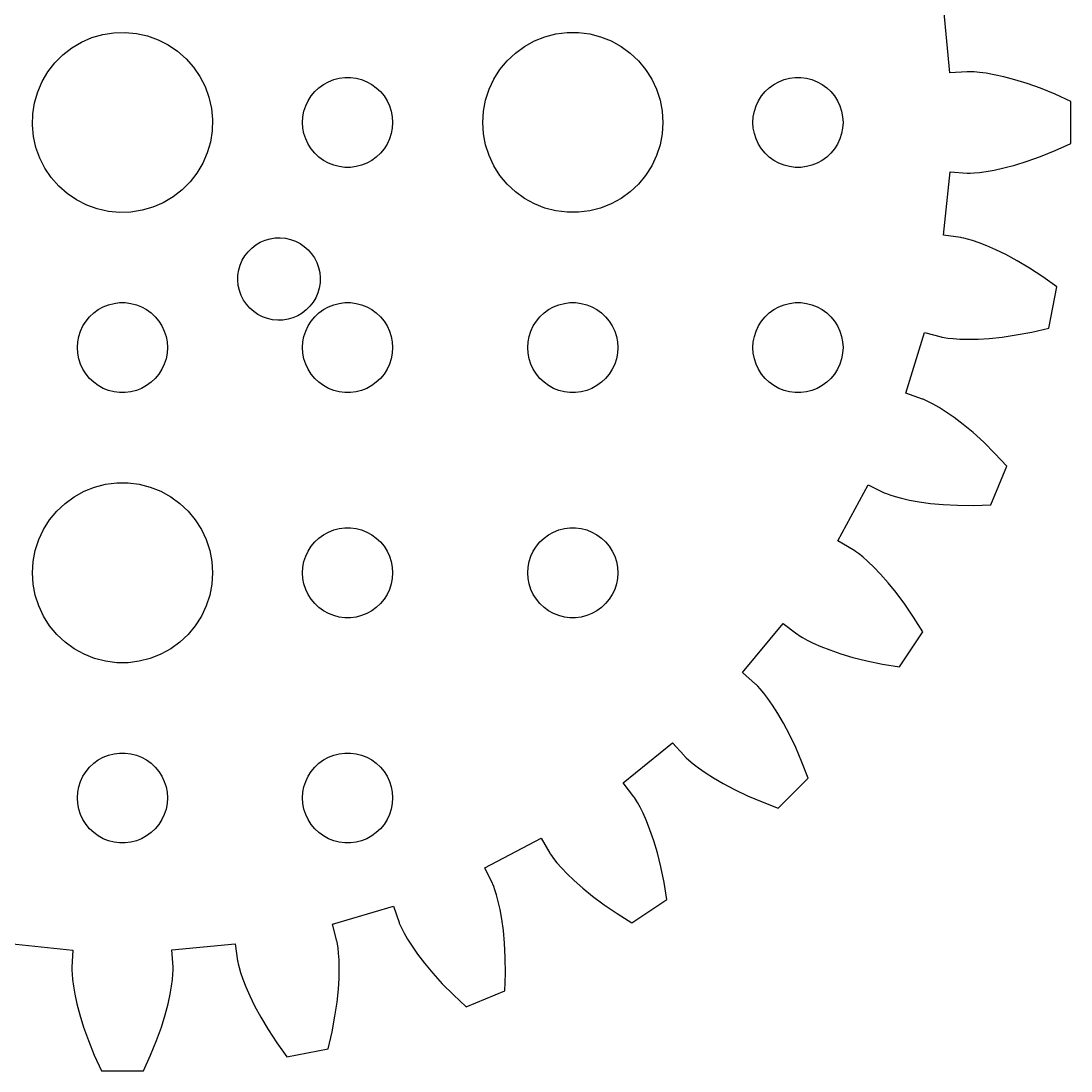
# Model space of a CAD drawing. Header units: metres. Extents: x -31.6 to 31.6, y 78.4 to 141.6.
# Drawn here: x -3.38 to 31.59, y 78.41 to 113.38 of the extents above; entities that cross this region are included whole.
import ezdxf

# ---------------------------------------------------------------- set-up
doc = ezdxf.new("R2010")
doc.units = ezdxf.units.M

msp = doc.modelspace()

# ---------------------------------------------------------------- linework, layer by layer
for p, q in [((27.5585, 111.651), (27.3597, 113.759)), ((-0.654419, 112.928), (-0.282318, 112.987)), ((-0.282318, 112.987), (0.094223, 112.999)), ((0.094223, 112.999), (0.469299, 112.963)), ((0.469299, 112.963), (0.83696, 112.881)), ((14.4379, 112.947), (14.8116, 112.994)), ((14.8116, 112.994), (15.1884, 112.994)), ((15.1884, 112.994), (15.5621, 112.947)), ((-1.68625, 112.481), (-1.36197, 112.673)), ((-1.36197, 112.673), (-1.0162, 112.823)), ((-1.0162, 112.823), (-0.654419, 112.928)), ((0.83696, 112.881), (1.19144, 112.753)), ((1.19144, 112.753), (1.52711, 112.582)), ((13.3925, 112.533), (13.7227, 112.714)), ((13.7227, 112.714), (14.0729, 112.853)), ((14.0729, 112.853), (14.4379, 112.947)), ((15.5621, 112.947), (15.927, 112.853)), ((15.927, 112.853), (16.2773, 112.714)), ((16.2773, 112.714), (16.6075, 112.533)), ((-1.98393, 112.25), (-1.68625, 112.481)), ((1.52711, 112.582), (1.83871, 112.37)), ((1.83871, 112.37), (2.12131, 112.121)), ((12.8131, 112.054), (13.0877, 112.312)), ((13.0877, 112.312), (13.3925, 112.533)), ((16.6075, 112.533), (16.9123, 112.312)), ((16.9123, 112.312), (17.1869, 112.054)), ((-2.48123, 111.686), (-2.25032, 111.984)), ((-2.25032, 111.984), (-1.98393, 112.25)), ((2.12131, 112.121), (2.37045, 111.839)), ((12.5729, 111.763), (12.8131, 112.054)), ((17.1869, 112.054), (17.427, 111.763)), ((-2.673, 111.362), (-2.48123, 111.686)), ((2.37045, 111.839), (2.58221, 111.527)), ((12.3711, 111.445), (12.5729, 111.763)), ((17.427, 111.763), (17.6289, 111.445)), ((28.1403, 111.686), (27.5585, 111.651)), ((28.1655, 111.686), (28.1403, 111.686)), ((28.2408, 111.686), (28.1655, 111.686)), ((28.3662, 111.68), (28.2408, 111.686)), ((28.5414, 111.664), (28.3662, 111.68)), ((28.7655, 111.635), (28.5414, 111.664)), ((29.0377, 111.587), (28.7655, 111.635)), ((29.3567, 111.518), (29.0377, 111.587)), ((-2.82263, 111.016), (-2.673, 111.362)), ((2.58221, 111.527), (2.75325, 111.191)), ((6.54385, 111.156), (6.69626, 111.266)), ((6.69626, 111.266), (6.86133, 111.357)), ((6.86133, 111.357), (7.03647, 111.427)), ((7.03647, 111.427), (7.21892, 111.473)), ((7.21892, 111.473), (7.40581, 111.497)), ((7.40581, 111.497), (7.59418, 111.497)), ((7.59418, 111.497), (7.78107, 111.473)), ((7.78107, 111.473), (7.96352, 111.427)), ((7.96352, 111.427), (8.13866, 111.357)), ((8.13866, 111.357), (8.30373, 111.266)), ((8.30373, 111.266), (8.45613, 111.156)), ((12.2107, 111.104), (12.3711, 111.445)), ((17.6289, 111.445), (17.7893, 111.104)), ((21.5439, 111.156), (21.6963, 111.266)), ((21.6963, 111.266), (21.8613, 111.357)), ((21.8613, 111.357), (22.0365, 111.427)), ((22.0365, 111.427), (22.2189, 111.473)), ((22.2189, 111.473), (22.4058, 111.497)), ((22.4058, 111.497), (22.5942, 111.497)), ((22.5942, 111.497), (22.7811, 111.473)), ((22.7811, 111.473), (22.9635, 111.427)), ((22.9635, 111.427), (23.1387, 111.357)), ((23.1387, 111.357), (23.3037, 111.266)), ((23.3037, 111.266), (23.4561, 111.156)), ((29.7211, 111.422), (29.3567, 111.518)), ((30.1291, 111.296), (29.7211, 111.422)), ((30.5787, 111.136), (30.1291, 111.296)), ((-2.92773, 110.654), (-2.82263, 111.016)), ((2.75325, 111.191), (2.88087, 110.837)), ((6.18553, 110.723), (6.28647, 110.882)), ((6.28647, 110.882), (6.40654, 111.027)), ((6.40654, 111.027), (6.54385, 111.156)), ((8.45613, 111.156), (8.59344, 111.027)), ((8.59344, 111.027), (8.71352, 110.882)), ((8.71352, 110.882), (8.81445, 110.723)), ((12.0942, 110.746), (12.2107, 111.104)), ((17.7893, 111.104), (17.9057, 110.746)), ((21.1855, 110.723), (21.2865, 110.882)), ((21.2865, 110.882), (21.4065, 111.027)), ((21.4065, 111.027), (21.5439, 111.156)), ((23.4561, 111.156), (23.5934, 111.027)), ((23.5934, 111.027), (23.7135, 110.882)), ((23.7135, 110.882), (23.8145, 110.723)), ((31.0678, 110.938), (30.5787, 111.136)), ((31.5939, 110.7), (31.0678, 110.938)), ((-2.98668, 110.282), (-2.92773, 110.654)), ((2.88087, 110.837), (2.96306, 110.469)), ((6.04712, 110.373), (6.10533, 110.552)), ((6.10533, 110.552), (6.18553, 110.723)), ((8.81445, 110.723), (8.89465, 110.552)), ((8.89465, 110.552), (8.95287, 110.373)), ((12.0237, 110.376), (12.0942, 110.746)), ((17.9057, 110.746), (17.9763, 110.376)), ((21.0471, 110.373), (21.1053, 110.552)), ((21.1053, 110.552), (21.1855, 110.723)), ((23.8145, 110.723), (23.8947, 110.552)), ((23.8947, 110.552), (23.9529, 110.373)), ((31.5939, 109.3), (31.5939, 110.7)), ((-2.9985, 109.906), (-2.98668, 110.282)), ((2.96306, 110.469), (2.9985, 110.094)), ((6, 110), (6.01183, 110.188)), ((6.01183, 110.188), (6.04712, 110.373)), ((8.95287, 110.373), (8.98816, 110.188)), ((8.98816, 110.188), (9, 110)), ((12, 110), (12.0237, 110.376)), ((17.9763, 110.376), (18, 110)), ((21, 110), (21.0118, 110.188)), ((21.0118, 110.188), (21.0471, 110.373)), ((23.9529, 110.373), (23.9882, 110.188)), ((23.9882, 110.188), (24, 110)), ((-2.96306, 109.531), (-2.9985, 109.906)), ((2.9985, 110.094), (2.98668, 109.718)), ((6.01183, 109.812), (6, 110)), ((9, 110), (8.98816, 109.812)), ((12.0237, 109.624), (12, 110)), ((18, 110), (17.9763, 109.624)), ((21.0118, 109.812), (21, 110)), ((24, 110), (23.9882, 109.812)), ((-2.88087, 109.163), (-2.96306, 109.531)), ((2.98668, 109.718), (2.92773, 109.346)), ((6.04712, 109.627), (6.01183, 109.812)), ((6.10533, 109.448), (6.04712, 109.627)), ((8.95287, 109.627), (8.89465, 109.448)), ((8.98816, 109.812), (8.95287, 109.627)), ((12.0942, 109.254), (12.0237, 109.624)), ((17.9763, 109.624), (17.9057, 109.254)), ((21.0471, 109.627), (21.0118, 109.812)), ((21.1053, 109.448), (21.0471, 109.627)), ((23.9529, 109.627), (23.8947, 109.448)), ((23.9882, 109.812), (23.9529, 109.627)), ((-2.75325, 108.809), (-2.88087, 109.163)), ((2.92773, 109.346), (2.82263, 108.984)), ((6.18553, 109.277), (6.10533, 109.448)), ((6.28647, 109.118), (6.18553, 109.277)), ((6.40654, 108.973), (6.28647, 109.118)), ((8.71352, 109.118), (8.59344, 108.973)), ((8.81445, 109.277), (8.71352, 109.118)), ((8.89465, 109.448), (8.81445, 109.277)), ((12.2107, 108.896), (12.0942, 109.254)), ((17.9057, 109.254), (17.7893, 108.896)), ((21.1855, 109.277), (21.1053, 109.448)), ((21.2865, 109.118), (21.1855, 109.277)), ((21.4065, 108.973), (21.2865, 109.118)), ((23.7135, 109.118), (23.5934, 108.973)), ((23.8145, 109.277), (23.7135, 109.118)), ((23.8947, 109.448), (23.8145, 109.277)), ((31.0678, 109.062), (31.5939, 109.3)), ((-2.58221, 108.473), (-2.75325, 108.809)), ((2.82263, 108.984), (2.673, 108.638)), ((6.54385, 108.844), (6.40654, 108.973)), ((6.69626, 108.734), (6.54385, 108.844)), ((8.45613, 108.844), (8.30373, 108.734)), ((8.59344, 108.973), (8.45613, 108.844)), ((12.3711, 108.555), (12.2107, 108.896)), ((17.7893, 108.896), (17.6289, 108.555)), ((21.5439, 108.844), (21.4065, 108.973)), ((21.6963, 108.734), (21.5439, 108.844)), ((23.4561, 108.844), (23.3037, 108.734)), ((23.5934, 108.973), (23.4561, 108.844)), ((30.1291, 108.704), (30.5787, 108.864)), ((30.5787, 108.864), (31.0678, 109.062)), ((-2.37045, 108.161), (-2.58221, 108.473)), ((2.673, 108.638), (2.48123, 108.314)), ((6.86133, 108.643), (6.69626, 108.734)), ((7.03647, 108.573), (6.86133, 108.643)), ((7.21892, 108.527), (7.03647, 108.573)), ((7.40581, 108.503), (7.21892, 108.527)), ((7.59418, 108.503), (7.40581, 108.503)), ((7.78107, 108.527), (7.59418, 108.503)), ((7.96352, 108.573), (7.78107, 108.527)), ((8.13866, 108.643), (7.96352, 108.573)), ((8.30373, 108.734), (8.13866, 108.643)), ((12.5729, 108.237), (12.3711, 108.555)), ((17.6289, 108.555), (17.427, 108.237)), ((21.8613, 108.643), (21.6963, 108.734)), ((22.0365, 108.573), (21.8613, 108.643)), ((22.2189, 108.527), (22.0365, 108.573)), ((22.4058, 108.503), (22.2189, 108.527)), ((22.5942, 108.503), (22.4058, 108.503)), ((22.7811, 108.527), (22.5942, 108.503)), ((22.9635, 108.573), (22.7811, 108.527)), ((23.1387, 108.643), (22.9635, 108.573)), ((23.3037, 108.734), (23.1387, 108.643)), ((29.0377, 108.413), (29.3567, 108.482)), ((29.3567, 108.482), (29.7211, 108.578)), ((29.7211, 108.578), (30.1291, 108.704)), ((-2.12131, 107.879), (-2.37045, 108.161)), ((2.48123, 108.314), (2.25032, 108.016)), ((12.8131, 107.946), (12.5729, 108.237)), ((17.427, 108.237), (17.1869, 107.946)), ((27.351, 106.243), (27.5673, 108.349)), ((27.5673, 108.349), (28.1403, 108.314)), ((28.1403, 108.314), (28.1655, 108.314)), ((28.1655, 108.314), (28.2408, 108.314)), ((28.2408, 108.314), (28.3662, 108.32)), ((28.3662, 108.32), (28.5414, 108.336)), ((28.5414, 108.336), (28.7655, 108.365)), ((28.7655, 108.365), (29.0377, 108.413)), ((-1.83871, 107.63), (-2.12131, 107.879)), ((1.98393, 107.75), (1.68625, 107.519)), ((2.25032, 108.016), (1.98393, 107.75)), ((13.0877, 107.688), (12.8131, 107.946)), ((17.1869, 107.946), (16.9123, 107.688)), ((-1.52711, 107.418), (-1.83871, 107.63)), ((-1.19144, 107.247), (-1.52711, 107.418)), ((1.68625, 107.519), (1.36197, 107.327)), ((13.3925, 107.467), (13.0877, 107.688)), ((13.7227, 107.286), (13.3925, 107.467)), ((16.6075, 107.467), (16.2773, 107.286)), ((16.9123, 107.688), (16.6075, 107.467)), ((-0.83696, 107.119), (-1.19144, 107.247)), ((-0.469299, 107.037), (-0.83696, 107.119)), ((-0.094223, 107.001), (-0.469299, 107.037)), ((0.654419, 107.072), (0.282318, 107.013)), ((1.0162, 107.177), (0.654419, 107.072)), ((1.36197, 107.327), (1.0162, 107.177)), ((14.0729, 107.147), (13.7227, 107.286)), ((14.4379, 107.053), (14.0729, 107.147)), ((14.8116, 107.006), (14.4379, 107.053)), ((15.5621, 107.053), (15.1884, 107.006)), ((15.927, 107.147), (15.5621, 107.053)), ((16.2773, 107.286), (15.927, 107.147)), ((0.282318, 107.013), (-0.094223, 107.001)), ((15.1884, 107.006), (14.8116, 107.006)), ((4.44205, 105.922), (4.59067, 106.01)), ((4.59067, 106.01), (4.74915, 106.079)), ((4.74915, 106.079), (4.91496, 106.127)), ((4.91496, 106.127), (5.08551, 106.154)), ((5.08551, 106.154), (5.2581, 106.159)), ((5.2581, 106.159), (5.43001, 106.143)), ((5.43001, 106.143), (5.59851, 106.105)), ((5.59851, 106.105), (5.76099, 106.047)), ((5.76099, 106.047), (5.91484, 105.969)), ((5.91484, 105.969), (6.05765, 105.872)), ((27.9284, 106.163), (27.351, 106.243)), ((27.9532, 106.159), (27.9284, 106.163)), ((28.027, 106.144), (27.9532, 106.159)), ((28.1489, 106.114), (28.027, 106.144)), ((28.3177, 106.064), (28.1489, 106.114)), ((28.5317, 105.992), (28.3177, 106.064)), ((28.7894, 105.892), (28.5317, 105.992)), ((4.07767, 105.558), (4.1835, 105.694)), ((4.1835, 105.694), (4.3056, 105.816)), ((4.3056, 105.816), (4.44205, 105.922)), ((6.05765, 105.872), (6.18718, 105.757)), ((6.18718, 105.757), (6.30136, 105.628)), ((6.30136, 105.628), (6.39842, 105.485)), ((29.0887, 105.761), (28.7894, 105.892)), ((29.4273, 105.596), (29.0887, 105.761)), ((3.92119, 105.251), (3.98978, 105.409)), ((3.98978, 105.409), (4.07767, 105.558)), ((6.39842, 105.485), (6.47682, 105.331)), ((6.47682, 105.331), (6.53531, 105.169)), ((29.8029, 105.393), (29.4273, 105.596)), ((30.2128, 105.148), (29.8029, 105.393)), ((3.84601, 104.914), (3.87302, 105.085)), ((3.87302, 105.085), (3.92119, 105.251)), ((6.53531, 105.169), (6.57298, 105)), ((6.57298, 105), (6.58923, 104.828)), ((30.6539, 104.859), (30.2128, 105.148)), ((3.84059, 104.742), (3.84601, 104.914)), ((3.85683, 104.57), (3.84059, 104.742)), ((3.8945, 104.401), (3.85683, 104.57)), ((6.5838, 104.656), (6.55679, 104.485)), ((6.58923, 104.828), (6.5838, 104.656)), ((31.1233, 104.523), (30.6539, 104.859)), ((3.95299, 104.239), (3.8945, 104.401)), ((4.03139, 104.085), (3.95299, 104.239)), ((6.50862, 104.319), (6.44003, 104.161)), ((6.55679, 104.485), (6.50862, 104.319)), ((30.8503, 103.15), (31.1233, 104.523)), ((-0.638657, 103.857), (-0.463516, 103.927)), ((-0.463516, 103.927), (-0.281067, 103.973)), ((-0.281067, 103.973), (-0.094177, 103.997)), ((-0.094177, 103.997), (0.094177, 103.997)), ((0.094177, 103.997), (0.281067, 103.973)), ((0.281067, 103.973), (0.463516, 103.927)), ((0.463516, 103.927), (0.638657, 103.857)), ((4.12845, 103.942), (4.03139, 104.085)), ((4.24263, 103.813), (4.12845, 103.942)), ((6.24631, 103.876), (6.12421, 103.754)), ((6.35214, 104.012), (6.24631, 103.876)), ((6.44003, 104.161), (6.35214, 104.012)), ((6.86133, 103.857), (7.03647, 103.927)), ((7.03647, 103.927), (7.21892, 103.973)), ((7.21892, 103.973), (7.40581, 103.997)), ((7.40581, 103.997), (7.59418, 103.997)), ((7.59418, 103.997), (7.78107, 103.973)), ((7.78107, 103.973), (7.96352, 103.927)), ((7.96352, 103.927), (8.13866, 103.857)), ((14.3613, 103.857), (14.5365, 103.927)), ((14.5365, 103.927), (14.7189, 103.973)), ((14.7189, 103.973), (14.9058, 103.997)), ((14.9058, 103.997), (15.0942, 103.997)), ((15.0942, 103.997), (15.2811, 103.973)), ((15.2811, 103.973), (15.4635, 103.927)), ((15.4635, 103.927), (15.6387, 103.857)), ((21.8613, 103.857), (22.0365, 103.927)), ((22.0365, 103.927), (22.2189, 103.973)), ((22.2189, 103.973), (22.4058, 103.997)), ((22.4058, 103.997), (22.5942, 103.997)), ((22.5942, 103.997), (22.7811, 103.973)), ((22.7811, 103.973), (22.9635, 103.927)), ((22.9635, 103.927), (23.1387, 103.857)), ((-1.21352, 103.382), (-1.09344, 103.527)), ((-1.09344, 103.527), (-0.956131, 103.656)), ((-0.956131, 103.656), (-0.803726, 103.766)), ((-0.803726, 103.766), (-0.638657, 103.857)), ((0.638657, 103.857), (0.803726, 103.766)), ((0.803726, 103.766), (0.956131, 103.656)), ((0.956131, 103.656), (1.09344, 103.527)), ((1.09344, 103.527), (1.21352, 103.382)), ((4.37216, 103.699), (4.24263, 103.813)), ((4.51497, 103.602), (4.37216, 103.699)), ((4.66882, 103.523), (4.51497, 103.602)), ((4.8313, 103.465), (4.66882, 103.523)), ((5.83914, 103.56), (5.68066, 103.491)), ((5.98776, 103.648), (5.83914, 103.56)), ((6.12421, 103.754), (5.98776, 103.648)), ((6.28647, 103.382), (6.40654, 103.527)), ((6.40654, 103.527), (6.54385, 103.656)), ((6.54385, 103.656), (6.69626, 103.766)), ((6.69626, 103.766), (6.86133, 103.857)), ((8.13866, 103.857), (8.30373, 103.766)), ((8.30373, 103.766), (8.45613, 103.656)), ((8.45613, 103.656), (8.59344, 103.527)), ((8.59344, 103.527), (8.71352, 103.382)), ((13.7865, 103.382), (13.9065, 103.527)), ((13.9065, 103.527), (14.0439, 103.656)), ((14.0439, 103.656), (14.1963, 103.766)), ((14.1963, 103.766), (14.3613, 103.857)), ((15.6387, 103.857), (15.8037, 103.766)), ((15.8037, 103.766), (15.9561, 103.656)), ((15.9561, 103.656), (16.0934, 103.527)), ((16.0934, 103.527), (16.2135, 103.382)), ((21.2865, 103.382), (21.4065, 103.527)), ((21.4065, 103.527), (21.5439, 103.656)), ((21.5439, 103.656), (21.6963, 103.766)), ((21.6963, 103.766), (21.8613, 103.857)), ((23.1387, 103.857), (23.3037, 103.766)), ((23.3037, 103.766), (23.4561, 103.656)), ((23.4561, 103.656), (23.5934, 103.527)), ((23.5934, 103.527), (23.7135, 103.382)), ((-1.39465, 103.052), (-1.31445, 103.223)), ((-1.31445, 103.223), (-1.21352, 103.382)), ((1.21352, 103.382), (1.31445, 103.223)), ((1.31445, 103.223), (1.39465, 103.052)), ((4.9998, 103.427), (4.8313, 103.465)), ((5.17172, 103.411), (4.9998, 103.427)), ((5.3443, 103.416), (5.17172, 103.411)), ((5.51485, 103.443), (5.3443, 103.416)), ((5.68066, 103.491), (5.51485, 103.443)), ((6.10533, 103.052), (6.18553, 103.223)), ((6.18553, 103.223), (6.28647, 103.382)), ((8.71352, 103.382), (8.81445, 103.223)), ((8.81445, 103.223), (8.89465, 103.052)), ((13.6053, 103.052), (13.6855, 103.223)), ((13.6855, 103.223), (13.7865, 103.382)), ((16.2135, 103.382), (16.3145, 103.223)), ((16.3145, 103.223), (16.3947, 103.052)), ((21.1053, 103.052), (21.1855, 103.223)), ((21.1855, 103.223), (21.2865, 103.382)), ((23.7135, 103.382), (23.8145, 103.223)), ((23.8145, 103.223), (23.8947, 103.052)), ((-1.48816, 102.688), (-1.45287, 102.873)), ((-1.45287, 102.873), (-1.39465, 103.052)), ((1.39465, 103.052), (1.45287, 102.873)), ((1.45287, 102.873), (1.48816, 102.688)), ((6.01183, 102.688), (6.04712, 102.873)), ((6.04712, 102.873), (6.10533, 103.052)), ((8.89465, 103.052), (8.95287, 102.873)), ((8.95287, 102.873), (8.98816, 102.688)), ((13.5118, 102.688), (13.5471, 102.873)), ((13.5471, 102.873), (13.6053, 103.052)), ((16.3947, 103.052), (16.4529, 102.873)), ((16.4529, 102.873), (16.4882, 102.688)), ((21.0118, 102.688), (21.0471, 102.873)), ((21.0471, 102.873), (21.1053, 103.052)), ((23.8947, 103.052), (23.9529, 102.873)), ((23.9529, 102.873), (23.9882, 102.688)), ((26.0924, 100.979), (26.7154, 103.002)), ((26.7154, 103.002), (27.2708, 102.857)), ((27.2708, 102.857), (27.2953, 102.851)), ((27.2953, 102.851), (27.3693, 102.837)), ((27.3693, 102.837), (27.4934, 102.818)), ((28.8726, 102.807), (29.2973, 102.851)), ((29.2973, 102.851), (29.7696, 102.92)), ((29.7696, 102.92), (30.2878, 103.019)), ((30.2878, 103.019), (30.8503, 103.15)), ((-1.5, 102.5), (-1.48816, 102.688)), ((-1.48816, 102.312), (-1.5, 102.5)), ((1.48816, 102.688), (1.5, 102.5)), ((1.5, 102.5), (1.48816, 102.312)), ((6, 102.5), (6.01183, 102.688)), ((6.01183, 102.312), (6, 102.5)), ((8.98816, 102.688), (9, 102.5)), ((9, 102.5), (8.98816, 102.312)), ((13.5, 102.5), (13.5118, 102.688)), ((13.5118, 102.312), (13.5, 102.5)), ((16.4882, 102.688), (16.5, 102.5)), ((16.5, 102.5), (16.4882, 102.312)), ((21, 102.5), (21.0118, 102.688)), ((21.0118, 102.312), (21, 102.5)), ((23.9882, 102.688), (24, 102.5)), ((24, 102.5), (23.9882, 102.312)), ((27.4934, 102.818), (27.6683, 102.8)), ((27.6683, 102.8), (27.8938, 102.785)), ((27.8938, 102.785), (28.1701, 102.778)), ((28.1701, 102.778), (28.4965, 102.784)), ((28.4965, 102.784), (28.8726, 102.807)), ((-1.45287, 102.127), (-1.48816, 102.312)), ((-1.39465, 101.948), (-1.45287, 102.127)), ((1.45287, 102.127), (1.39465, 101.948)), ((1.48816, 102.312), (1.45287, 102.127)), ((6.04712, 102.127), (6.01183, 102.312)), ((6.10533, 101.948), (6.04712, 102.127)), ((8.95287, 102.127), (8.89465, 101.948)), ((8.98816, 102.312), (8.95287, 102.127)), ((13.5471, 102.127), (13.5118, 102.312)), ((13.6053, 101.948), (13.5471, 102.127)), ((16.4529, 102.127), (16.3947, 101.948)), ((16.4882, 102.312), (16.4529, 102.127)), ((21.0471, 102.127), (21.0118, 102.312)), ((21.1053, 101.948), (21.0471, 102.127)), ((23.9529, 102.127), (23.8947, 101.948)), ((23.9882, 102.312), (23.9529, 102.127)), ((-1.31445, 101.777), (-1.39465, 101.948)), ((-1.21352, 101.618), (-1.31445, 101.777)), ((1.31445, 101.777), (1.21352, 101.618)), ((1.39465, 101.948), (1.31445, 101.777)), ((6.18553, 101.777), (6.10533, 101.948)), ((6.28647, 101.618), (6.18553, 101.777)), ((8.81445, 101.777), (8.71352, 101.618)), ((8.89465, 101.948), (8.81445, 101.777)), ((13.6855, 101.777), (13.6053, 101.948)), ((13.7865, 101.618), (13.6855, 101.777)), ((16.3145, 101.777), (16.2135, 101.618)), ((16.3947, 101.948), (16.3145, 101.777)), ((21.1855, 101.777), (21.1053, 101.948)), ((21.2865, 101.618), (21.1855, 101.777)), ((23.8145, 101.777), (23.7135, 101.618)), ((23.8947, 101.948), (23.8145, 101.777)), ((-1.09344, 101.473), (-1.21352, 101.618)), ((-0.956131, 101.344), (-1.09344, 101.473)), ((1.09344, 101.473), (0.956131, 101.344)), ((1.21352, 101.618), (1.09344, 101.473)), ((6.40654, 101.473), (6.28647, 101.618)), ((6.54385, 101.344), (6.40654, 101.473)), ((8.59344, 101.473), (8.45613, 101.344)), ((8.71352, 101.618), (8.59344, 101.473)), ((13.9065, 101.473), (13.7865, 101.618)), ((14.0439, 101.344), (13.9065, 101.473)), ((16.0934, 101.473), (15.9561, 101.344)), ((16.2135, 101.618), (16.0934, 101.473)), ((21.4065, 101.473), (21.2865, 101.618)), ((21.5439, 101.344), (21.4065, 101.473)), ((23.5934, 101.473), (23.4561, 101.344)), ((23.7135, 101.618), (23.5934, 101.473)), ((-0.803726, 101.234), (-0.956131, 101.344)), ((-0.638657, 101.143), (-0.803726, 101.234)), ((-0.463516, 101.073), (-0.638657, 101.143)), ((-0.281067, 101.027), (-0.463516, 101.073)), ((0.463516, 101.073), (0.281067, 101.027)), ((0.638657, 101.143), (0.463516, 101.073)), ((0.803726, 101.234), (0.638657, 101.143)), ((0.956131, 101.344), (0.803726, 101.234)), ((6.69626, 101.234), (6.54385, 101.344)), ((6.86133, 101.143), (6.69626, 101.234)), ((7.03647, 101.073), (6.86133, 101.143)), ((7.21892, 101.027), (7.03647, 101.073)), ((7.96352, 101.073), (7.78107, 101.027)), ((8.13866, 101.143), (7.96352, 101.073)), ((8.30373, 101.234), (8.13866, 101.143)), ((8.45613, 101.344), (8.30373, 101.234)), ((14.1963, 101.234), (14.0439, 101.344)), ((14.3613, 101.143), (14.1963, 101.234)), ((14.5365, 101.073), (14.3613, 101.143)), ((14.7189, 101.027), (14.5365, 101.073)), ((15.4635, 101.073), (15.2811, 101.027)), ((15.6387, 101.143), (15.4635, 101.073)), ((15.8037, 101.234), (15.6387, 101.143)), ((15.9561, 101.344), (15.8037, 101.234)), ((21.6963, 101.234), (21.5439, 101.344)), ((21.8613, 101.143), (21.6963, 101.234)), ((22.0365, 101.073), (21.8613, 101.143)), ((22.2189, 101.027), (22.0365, 101.073)), ((22.9635, 101.073), (22.7811, 101.027)), ((23.1387, 101.143), (22.9635, 101.073)), ((23.3037, 101.234), (23.1387, 101.143)), ((23.4561, 101.344), (23.3037, 101.234)), ((-0.094177, 101.003), (-0.281067, 101.027)), ((0.094177, 101.003), (-0.094177, 101.003)), ((0.281067, 101.027), (0.094177, 101.003)), ((7.40581, 101.003), (7.21892, 101.027)), ((7.59418, 101.003), (7.40581, 101.003)), ((7.78107, 101.027), (7.59418, 101.003)), ((14.9058, 101.003), (14.7189, 101.027)), ((15.0942, 101.003), (14.9058, 101.003)), ((15.2811, 101.027), (15.0942, 101.003)), ((22.4058, 101.003), (22.2189, 101.027)), ((22.5942, 101.003), (22.4058, 101.003)), ((22.7811, 101.027), (22.5942, 101.003)), ((26.6433, 100.788), (26.0924, 100.979)), ((26.6668, 100.779), (26.6433, 100.788)), ((26.7362, 100.75), (26.6668, 100.779)), ((26.8499, 100.697), (26.7362, 100.75)), ((27.0057, 100.615), (26.8499, 100.697)), ((27.2015, 100.502), (27.0057, 100.615)), ((27.4347, 100.354), (27.2015, 100.502)), ((27.7028, 100.168), (27.4347, 100.354)), ((28.0027, 99.9397), (27.7028, 100.168)), ((28.3315, 99.6672), (28.0027, 99.9397)), ((28.6857, 99.3474), (28.3315, 99.6672)), ((29.062, 98.9778), (28.6857, 99.3474)), ((29.4567, 98.5559), (29.062, 98.9778)), ((28.9212, 97.2631), (29.4567, 98.5559)), ((-0.927048, 97.8532), (-0.562134, 97.9469)), ((-0.562134, 97.9469), (-0.18837, 97.9941)), ((-0.18837, 97.9941), (0.18837, 97.9941)), ((0.18837, 97.9941), (0.562134, 97.9469)), ((0.562134, 97.9469), (0.927048, 97.8532)), ((23.8311, 96.0618), (24.8369, 97.925)), ((24.8369, 97.925), (25.3533, 97.674)), ((-1.60747, 97.533), (-1.27733, 97.7145)), ((-1.27733, 97.7145), (-0.927048, 97.8532)), ((0.927048, 97.8532), (1.27733, 97.7145)), ((1.27733, 97.7145), (1.60747, 97.533)), ((25.3533, 97.674), (25.3762, 97.6636)), ((25.3762, 97.6636), (25.4459, 97.6352)), ((25.4459, 97.6352), (25.5641, 97.5927)), ((25.5641, 97.5927), (25.7319, 97.5401)), ((-2.1869, 97.0536), (-1.91226, 97.3116)), ((-1.91226, 97.3116), (-1.60747, 97.533)), ((1.60747, 97.533), (1.91226, 97.3116)), ((1.91226, 97.3116), (2.1869, 97.0536)), ((25.7319, 97.5401), (25.9502, 97.4816)), ((25.9502, 97.4816), (26.2199, 97.4213)), ((26.2199, 97.4213), (26.5413, 97.3637)), ((26.5413, 97.3637), (26.9146, 97.3128)), ((26.9146, 97.3128), (27.3398, 97.273)), ((27.3398, 97.273), (27.8164, 97.2486)), ((27.8164, 97.2486), (28.3438, 97.2439)), ((28.3438, 97.2439), (28.9212, 97.2631)), ((-2.42705, 96.7634), (-2.1869, 97.0536)), ((2.1869, 97.0536), (2.42705, 96.7634)), ((-2.62891, 96.4453), (-2.42705, 96.7634)), ((2.42705, 96.7634), (2.62891, 96.4453)), ((-2.78932, 96.1044), (-2.62891, 96.4453)), ((2.62891, 96.4453), (2.78932, 96.1044)), ((6.54385, 96.1558), (6.69626, 96.2665)), ((6.69626, 96.2665), (6.86133, 96.3573)), ((6.86133, 96.3573), (7.03647, 96.4266)), ((7.03647, 96.4266), (7.21892, 96.4734)), ((7.21892, 96.4734), (7.40581, 96.4971)), ((7.40581, 96.4971), (7.59418, 96.4971)), ((7.59418, 96.4971), (7.78107, 96.4734)), ((7.78107, 96.4734), (7.96352, 96.4266)), ((7.96352, 96.4266), (8.13866, 96.3573)), ((8.13866, 96.3573), (8.30373, 96.2665)), ((8.30373, 96.2665), (8.45613, 96.1558)), ((14.0439, 96.1558), (14.1963, 96.2665)), ((14.1963, 96.2665), (14.3613, 96.3573)), ((14.3613, 96.3573), (14.5365, 96.4266)), ((14.5365, 96.4266), (14.7189, 96.4734)), ((14.7189, 96.4734), (14.9058, 96.4971)), ((14.9058, 96.4971), (15.0942, 96.4971)), ((15.0942, 96.4971), (15.2811, 96.4734)), ((15.2811, 96.4734), (15.4635, 96.4266)), ((15.4635, 96.4266), (15.6387, 96.3573)), ((15.6387, 96.3573), (15.8037, 96.2665)), ((15.8037, 96.2665), (15.9561, 96.1558)), ((-2.90575, 95.7461), (-2.78932, 96.1044)), ((2.78932, 96.1044), (2.90575, 95.7461)), ((6.18553, 95.7226), (6.28647, 95.8817)), ((6.28647, 95.8817), (6.40654, 96.0268)), ((6.40654, 96.0268), (6.54385, 96.1558)), ((8.45613, 96.1558), (8.59344, 96.0268)), ((8.59344, 96.0268), (8.71352, 95.8817)), ((8.71352, 95.8817), (8.81445, 95.7226)), ((13.6855, 95.7226), (13.7865, 95.8817)), ((13.7865, 95.8817), (13.9065, 96.0268)), ((13.9065, 96.0268), (14.0439, 96.1558)), ((15.9561, 96.1558), (16.0934, 96.0268)), ((16.0934, 96.0268), (16.2135, 95.8817)), ((16.2135, 95.8817), (16.3145, 95.7226)), ((24.3342, 95.7675), (23.8311, 96.0618)), ((-2.97633, 95.376), (-2.90575, 95.7461)), ((2.90575, 95.7461), (2.97633, 95.376)), ((6.04712, 95.373), (6.10533, 95.5522)), ((6.10533, 95.5522), (6.18553, 95.7226)), ((8.81445, 95.7226), (8.89465, 95.5522)), ((8.89465, 95.5522), (8.95287, 95.373)), ((13.5471, 95.373), (13.6053, 95.5522)), ((13.6053, 95.5522), (13.6855, 95.7226)), ((16.3145, 95.7226), (16.3947, 95.5522)), ((16.3947, 95.5522), (16.4529, 95.373)), ((24.3556, 95.7542), (24.3342, 95.7675)), ((24.418, 95.712), (24.3556, 95.7542)), ((24.519, 95.6374), (24.418, 95.712)), ((24.6559, 95.5271), (24.519, 95.6374)), ((24.8259, 95.3781), (24.6559, 95.5271)), ((-3, 95), (-2.97633, 95.376)), ((2.97633, 95.376), (3, 95)), ((6, 95), (6.01183, 95.188)), ((6.01183, 95.188), (6.04712, 95.373)), ((8.95287, 95.373), (8.98816, 95.188)), ((8.98816, 95.188), (9, 95)), ((13.5, 95), (13.5118, 95.188)), ((13.5118, 95.188), (13.5471, 95.373)), ((16.4529, 95.373), (16.4882, 95.188)), ((16.4882, 95.188), (16.5, 95)), ((25.0258, 95.1873), (24.8259, 95.3781)), ((25.2523, 94.9521), (25.0258, 95.1873)), ((-2.97633, 94.624), (-3, 95)), ((3, 95), (2.97633, 94.624)), ((6.01183, 94.812), (6, 95)), ((6.04712, 94.627), (6.01183, 94.812)), ((8.98816, 94.812), (8.95287, 94.627)), ((9, 95), (8.98816, 94.812)), ((13.5118, 94.812), (13.5, 95)), ((13.5471, 94.627), (13.5118, 94.812)), ((16.4882, 94.812), (16.4529, 94.627)), ((16.5, 95), (16.4882, 94.812)), ((25.502, 94.67), (25.2523, 94.9521)), ((-2.90575, 94.2539), (-2.97633, 94.624)), ((2.97633, 94.624), (2.90575, 94.2539)), ((6.10533, 94.4478), (6.04712, 94.627)), ((6.18553, 94.2774), (6.10533, 94.4478)), ((8.89465, 94.4478), (8.81445, 94.2774)), ((8.95287, 94.627), (8.89465, 94.4478)), ((13.6053, 94.4478), (13.5471, 94.627)), ((13.6855, 94.2774), (13.6053, 94.4478)), ((16.3947, 94.4478), (16.3145, 94.2774)), ((16.4529, 94.627), (16.3947, 94.4478)), ((25.7713, 94.3386), (25.502, 94.67)), ((-2.78932, 93.8956), (-2.90575, 94.2539)), ((2.90575, 94.2539), (2.78932, 93.8956)), ((6.28647, 94.1183), (6.18553, 94.2774)), ((6.40654, 93.9732), (6.28647, 94.1183)), ((8.71352, 94.1183), (8.59344, 93.9732)), ((8.81445, 94.2774), (8.71352, 94.1183)), ((13.7865, 94.1183), (13.6855, 94.2774)), ((13.9065, 93.9732), (13.7865, 94.1183)), ((16.2135, 94.1183), (16.0934, 93.9732)), ((16.3145, 94.2774), (16.2135, 94.1183)), ((26.0563, 93.9558), (25.7713, 94.3386)), ((-2.62891, 93.5547), (-2.78932, 93.8956)), ((2.78932, 93.8956), (2.62891, 93.5547)), ((6.54385, 93.8442), (6.40654, 93.9732)), ((6.69626, 93.7335), (6.54385, 93.8442)), ((6.86133, 93.6428), (6.69626, 93.7335)), ((8.30373, 93.7335), (8.13866, 93.6428)), ((8.45613, 93.8442), (8.30373, 93.7335)), ((8.59344, 93.9732), (8.45613, 93.8442)), ((14.0439, 93.8442), (13.9065, 93.9732)), ((14.1963, 93.7335), (14.0439, 93.8442)), ((14.3613, 93.6428), (14.1963, 93.7335)), ((15.8037, 93.7335), (15.6387, 93.6428)), ((15.9561, 93.8442), (15.8037, 93.7335)), ((16.0934, 93.9732), (15.9561, 93.8442)), ((26.3533, 93.5199), (26.0563, 93.9558)), ((-2.42705, 93.2366), (-2.62891, 93.5547)), ((2.62891, 93.5547), (2.42705, 93.2366)), ((7.03647, 93.5734), (6.86133, 93.6428)), ((7.21892, 93.5266), (7.03647, 93.5734)), ((7.40581, 93.503), (7.21892, 93.5266)), ((7.59418, 93.503), (7.40581, 93.503)), ((7.78107, 93.5266), (7.59418, 93.503)), ((7.96352, 93.5734), (7.78107, 93.5266)), ((8.13866, 93.6428), (7.96352, 93.5734)), ((14.5365, 93.5734), (14.3613, 93.6428)), ((14.7189, 93.5266), (14.5365, 93.5734)), ((14.9058, 93.503), (14.7189, 93.5266)), ((15.0942, 93.503), (14.9058, 93.503)), ((15.2811, 93.5266), (15.0942, 93.503)), ((15.4635, 93.5734), (15.2811, 93.5266)), ((15.6387, 93.6428), (15.4635, 93.5734)), ((26.6581, 93.0291), (26.3533, 93.5199)), ((-2.1869, 92.9464), (-2.42705, 93.2366)), ((2.42705, 93.2366), (2.1869, 92.9464)), ((20.6539, 91.6804), (22.004, 93.3115)), ((22.004, 93.3115), (22.4614, 92.9646)), ((25.8807, 91.8656), (26.6581, 93.0291)), ((-1.91226, 92.6885), (-2.1869, 92.9464)), ((-1.60747, 92.467), (-1.91226, 92.6885)), ((1.91226, 92.6885), (1.60747, 92.467)), ((2.1869, 92.9464), (1.91226, 92.6885)), ((22.4614, 92.9646), (22.4819, 92.95)), ((22.4819, 92.95), (22.5448, 92.9085)), ((22.5448, 92.9085), (22.6523, 92.8438)), ((22.6523, 92.8438), (22.8066, 92.7594)), ((22.8066, 92.7594), (23.0094, 92.6595)), ((-1.27733, 92.2855), (-1.60747, 92.467)), ((1.60747, 92.467), (1.27733, 92.2855)), ((23.0094, 92.6595), (23.2621, 92.5478)), ((23.2621, 92.5478), (23.5661, 92.4285)), ((23.5661, 92.4285), (23.9223, 92.3058)), ((-0.927048, 92.1468), (-1.27733, 92.2855)), ((-0.562134, 92.0531), (-0.927048, 92.1468)), ((-0.18837, 92.0059), (-0.562134, 92.0531)), ((0.18837, 92.0059), (-0.18837, 92.0059)), ((0.562134, 92.0531), (0.18837, 92.0059)), ((0.927048, 92.1468), (0.562134, 92.0531)), ((1.27733, 92.2855), (0.927048, 92.1468)), ((23.9223, 92.3058), (24.3315, 92.1838)), ((24.3315, 92.1838), (24.7942, 92.0669)), ((24.7942, 92.0669), (25.3106, 91.9594)), ((21.09, 91.2936), (20.6539, 91.6804)), ((25.3106, 91.9594), (25.8807, 91.8656)), ((21.1084, 91.2764), (21.09, 91.2936)), ((21.1613, 91.2228), (21.1084, 91.2764)), ((21.2458, 91.1299), (21.1613, 91.2228)), ((21.3587, 90.9951), (21.2458, 91.1299)), ((21.4963, 90.8157), (21.3587, 90.9951)), ((21.6551, 90.5896), (21.4963, 90.8157)), ((21.8314, 90.3148), (21.6551, 90.5896)), ((22.0212, 89.9893), (21.8314, 90.3148)), ((22.2207, 89.6118), (22.0212, 89.9893)), ((22.4256, 89.1808), (22.2207, 89.6118)), ((16.6831, 88.003), (18.3254, 89.3394)), ((18.3254, 89.3394), (18.7064, 88.91)), ((22.6318, 88.6953), (22.4256, 89.1808)), ((-0.803726, 88.7665), (-0.638657, 88.8573)), ((-0.638657, 88.8573), (-0.463516, 88.9266)), ((-0.463516, 88.9266), (-0.281067, 88.9734)), ((-0.281067, 88.9734), (-0.094177, 88.997)), ((-0.094177, 88.997), (0.094177, 88.997)), ((0.094177, 88.997), (0.281067, 88.9734)), ((0.281067, 88.9734), (0.463516, 88.9266)), ((0.463516, 88.9266), (0.638657, 88.8573)), ((0.638657, 88.8573), (0.803726, 88.7665)), ((6.69626, 88.7665), (6.86133, 88.8573)), ((6.86133, 88.8573), (7.03647, 88.9266)), ((7.03647, 88.9266), (7.21892, 88.9734)), ((7.21892, 88.9734), (7.40581, 88.997)), ((7.40581, 88.997), (7.59418, 88.997)), ((7.59418, 88.997), (7.78107, 88.9734)), ((7.78107, 88.9734), (7.96352, 88.9266)), ((7.96352, 88.9266), (8.13866, 88.8573)), ((8.13866, 88.8573), (8.30373, 88.7665)), ((18.7064, 88.91), (18.7236, 88.8916)), ((18.7236, 88.8916), (18.7772, 88.8387)), ((18.7772, 88.8387), (18.8701, 88.7542)), ((-1.21352, 88.3817), (-1.09344, 88.5268)), ((-1.09344, 88.5268), (-0.956131, 88.6558)), ((-0.956131, 88.6558), (-0.803726, 88.7665)), ((0.803726, 88.7665), (0.956131, 88.6558)), ((0.956131, 88.6558), (1.09344, 88.5268)), ((1.09344, 88.5268), (1.21352, 88.3817)), ((6.28647, 88.3817), (6.40654, 88.5268)), ((6.40654, 88.5268), (6.54385, 88.6558)), ((6.54385, 88.6558), (6.69626, 88.7665)), ((8.30373, 88.7665), (8.45613, 88.6558)), ((8.45613, 88.6558), (8.59344, 88.5268)), ((8.59344, 88.5268), (8.71352, 88.3817)), ((18.8701, 88.7542), (19.0049, 88.6413)), ((19.0049, 88.6413), (19.1843, 88.5037)), ((19.1843, 88.5037), (19.4104, 88.3449)), ((22.835, 88.1545), (22.6318, 88.6953)), ((-1.39465, 88.0522), (-1.31445, 88.2226)), ((-1.31445, 88.2226), (-1.21352, 88.3817)), ((1.21352, 88.3817), (1.31445, 88.2226)), ((1.31445, 88.2226), (1.39465, 88.0522)), ((6.10533, 88.0522), (6.18553, 88.2226)), ((6.18553, 88.2226), (6.28647, 88.3817)), ((8.71352, 88.3817), (8.81445, 88.2226)), ((8.81445, 88.2226), (8.89465, 88.0522)), ((19.4104, 88.3449), (19.6852, 88.1686)), ((19.6852, 88.1686), (20.0107, 87.9788)), ((21.8455, 87.165), (22.835, 88.1545)), ((-1.48816, 87.688), (-1.45287, 87.873)), ((-1.45287, 87.873), (-1.39465, 88.0522)), ((1.39465, 88.0522), (1.45287, 87.873)), ((1.45287, 87.873), (1.48816, 87.688)), ((6.01183, 87.688), (6.04712, 87.873)), ((6.04712, 87.873), (6.10533, 88.0522)), ((8.89465, 88.0522), (8.95287, 87.873)), ((8.95287, 87.873), (8.98816, 87.688)), ((17.0354, 87.5386), (16.6831, 88.003)), ((20.0107, 87.9788), (20.3882, 87.7793)), ((-1.5, 87.5), (-1.48816, 87.688)), ((-1.48816, 87.312), (-1.5, 87.5)), ((1.48816, 87.688), (1.5, 87.5)), ((1.5, 87.5), (1.48816, 87.312)), ((6, 87.5), (6.01183, 87.688)), ((6.01183, 87.312), (6, 87.5)), ((8.98816, 87.688), (9, 87.5)), ((9, 87.5), (8.98816, 87.312)), ((17.05, 87.5181), (17.0354, 87.5386)), ((17.0915, 87.4552), (17.05, 87.5181)), ((17.1562, 87.3477), (17.0915, 87.4552)), ((20.3882, 87.7793), (20.8192, 87.5744)), ((20.8192, 87.5744), (21.3047, 87.3682)), ((-1.45287, 87.127), (-1.48816, 87.312)), ((-1.39465, 86.9478), (-1.45287, 87.127)), ((1.45287, 87.127), (1.39465, 86.9478)), ((1.48816, 87.312), (1.45287, 87.127)), ((6.04712, 87.127), (6.01183, 87.312)), ((6.10533, 86.9478), (6.04712, 87.127)), ((8.95287, 87.127), (8.89465, 86.9478)), ((8.98816, 87.312), (8.95287, 87.127)), ((17.2406, 87.1934), (17.1562, 87.3477)), ((17.3405, 86.9906), (17.2406, 87.1934)), ((21.3047, 87.3682), (21.8455, 87.165)), ((-1.31445, 86.7774), (-1.39465, 86.9478)), ((-1.21352, 86.6183), (-1.31445, 86.7774)), ((1.31445, 86.7774), (1.21352, 86.6183)), ((1.39465, 86.9478), (1.31445, 86.7774)), ((6.18553, 86.7774), (6.10533, 86.9478)), ((6.28647, 86.6183), (6.18553, 86.7774)), ((8.81445, 86.7774), (8.71352, 86.6183)), ((8.89465, 86.9478), (8.81445, 86.7774)), ((17.4522, 86.7379), (17.3405, 86.9906)), ((17.5715, 86.4339), (17.4522, 86.7379)), ((-1.09344, 86.4732), (-1.21352, 86.6183)), ((-0.956131, 86.3442), (-1.09344, 86.4732)), ((1.09344, 86.4732), (0.956131, 86.3442)), ((1.21352, 86.6183), (1.09344, 86.4732)), ((6.40654, 86.4732), (6.28647, 86.6183)), ((6.54385, 86.3442), (6.40654, 86.4732)), ((8.59344, 86.4732), (8.45613, 86.3442)), ((8.71352, 86.6183), (8.59344, 86.4732)), ((17.6942, 86.0777), (17.5715, 86.4339)), ((-0.803726, 86.2335), (-0.956131, 86.3442)), ((-0.638657, 86.1428), (-0.803726, 86.2335)), ((-0.463516, 86.0734), (-0.638657, 86.1428)), ((-0.281067, 86.0266), (-0.463516, 86.0734)), ((0.463516, 86.0734), (0.281067, 86.0266)), ((0.638657, 86.1428), (0.463516, 86.0734)), ((0.803726, 86.2335), (0.638657, 86.1428)), ((0.956131, 86.3442), (0.803726, 86.2335)), ((6.69626, 86.2335), (6.54385, 86.3442)), ((6.86133, 86.1428), (6.69626, 86.2335)), ((7.03647, 86.0734), (6.86133, 86.1428)), ((7.21892, 86.0266), (7.03647, 86.0734)), ((7.96352, 86.0734), (7.78107, 86.0266)), ((8.13866, 86.1428), (7.96352, 86.0734)), ((8.30373, 86.2335), (8.13866, 86.1428)), ((8.45613, 86.3442), (8.30373, 86.2335)), ((12.0712, 85.171), (13.9426, 86.1613)), ((13.9426, 86.1613), (14.2325, 85.6658)), ((17.8162, 85.6685), (17.6942, 86.0777)), ((-0.094177, 86.003), (-0.281067, 86.0266)), ((0.094177, 86.003), (-0.094177, 86.003)), ((0.281067, 86.0266), (0.094177, 86.003)), ((7.40581, 86.003), (7.21892, 86.0266)), ((7.59418, 86.003), (7.40581, 86.003)), ((7.78107, 86.0266), (7.59418, 86.003)), ((14.2325, 85.6658), (14.2458, 85.6444)), ((14.2458, 85.6444), (14.288, 85.582)), ((14.288, 85.582), (14.3626, 85.481)), ((14.3626, 85.481), (14.4729, 85.3441)), ((14.4729, 85.3441), (14.6219, 85.1741)), ((17.9331, 85.2058), (17.8162, 85.6685)), ((12.326, 84.6467), (12.0712, 85.171)), ((14.6219, 85.1741), (14.8127, 84.9742)), ((18.0406, 84.6894), (17.9331, 85.2058)), ((12.3364, 84.6238), (12.326, 84.6467)), ((14.8127, 84.9742), (15.0479, 84.7477)), ((15.0479, 84.7477), (15.33, 84.498)), ((18.1344, 84.1193), (18.0406, 84.6894)), ((12.3648, 84.5541), (12.3364, 84.6238)), ((12.4073, 84.4359), (12.3648, 84.5541)), ((12.4599, 84.2681), (12.4073, 84.4359)), ((15.33, 84.498), (15.6614, 84.2287)), ((12.5184, 84.0498), (12.4599, 84.2681)), ((12.5787, 83.7801), (12.5184, 84.0498)), ((15.6614, 84.2287), (16.0442, 83.9437)), ((16.0442, 83.9437), (16.4801, 83.6467)), ((16.9709, 83.3419), (18.1344, 84.1193)), ((6.99532, 83.2931), (9.02405, 83.8993)), ((9.02405, 83.8993), (9.21164, 83.3567)), ((12.6363, 83.4587), (12.5787, 83.7801)), ((16.4801, 83.6467), (16.9709, 83.3419)), ((7.14302, 82.7292), (6.99532, 83.2931)), ((9.21164, 83.3567), (9.2205, 83.3332)), ((9.2205, 83.3332), (9.24976, 83.2638)), ((9.24976, 83.2638), (9.30321, 83.1501)), ((12.6872, 83.0854), (12.6363, 83.4587)), ((9.30321, 83.1501), (9.38467, 82.9943)), ((9.38467, 82.9943), (9.49771, 82.7985)), ((12.727, 82.6602), (12.6872, 83.0854)), ((-3.75746, 82.649), (-1.65118, 82.4327)), ((1.65065, 82.4415), (3.75867, 82.6403)), ((3.75867, 82.6403), (3.83679, 82.0716)), ((7.1487, 82.7047), (7.14302, 82.7292)), ((7.16296, 82.6307), (7.1487, 82.7047)), ((7.18164, 82.5066), (7.16296, 82.6307)), ((9.49771, 82.7985), (9.6458, 82.5653)), ((9.6458, 82.5653), (9.83228, 82.2972)), ((12.7514, 82.1836), (12.727, 82.6602)), ((-1.65118, 82.4327), (-1.6855, 81.8597)), ((1.6855, 81.8597), (1.65065, 82.4415)), ((7.20049, 82.3317), (7.18164, 82.5066)), ((7.21526, 82.1062), (7.20049, 82.3317)), ((9.83228, 82.2972), (10.0603, 81.9973)), ((-1.6855, 81.8597), (-1.68629, 81.8345)), ((1.68629, 81.8345), (1.6855, 81.8597)), ((3.83679, 82.0716), (3.84091, 82.0468)), ((3.84091, 82.0468), (3.85603, 81.973)), ((3.85603, 81.973), (3.88631, 81.8511)), ((3.88631, 81.8511), (3.93579, 81.6823)), ((7.22171, 81.8299), (7.21526, 82.1062)), ((10.0603, 81.9973), (10.3328, 81.6685)), ((12.7561, 81.6562), (12.7514, 82.1836)), ((-1.68629, 81.8345), (-1.68585, 81.7592)), ((-1.68585, 81.7592), (-1.67995, 81.6338)), ((-1.67995, 81.6338), (-1.66432, 81.4586)), ((1.66432, 81.4586), (1.67995, 81.6338)), ((1.67995, 81.6338), (1.68585, 81.7592)), ((1.68585, 81.7592), (1.68629, 81.8345)), ((3.93579, 81.6823), (4.00847, 81.4683)), ((7.19266, 81.1274), (7.21559, 81.5035)), ((7.21559, 81.5035), (7.22171, 81.8299)), ((10.3328, 81.6685), (10.6526, 81.3143)), ((12.7369, 81.0788), (12.7561, 81.6562)), ((-1.66432, 81.4586), (-1.63481, 81.2345)), ((-1.63481, 81.2345), (-1.58725, 80.9623)), ((1.58725, 80.9623), (1.63481, 81.2345)), ((1.63481, 81.2345), (1.66432, 81.4586)), ((4.00847, 81.4683), (4.10822, 81.2106)), ((4.10822, 81.2106), (4.23882, 80.9113)), ((10.6526, 81.3143), (11.0222, 80.938)), ((-1.58725, 80.9623), (-1.51755, 80.6433)), ((1.51755, 80.6433), (1.58725, 80.9623)), ((4.23882, 80.9113), (4.40392, 80.5727)), ((7.14873, 80.7027), (7.19266, 81.1274)), ((11.0222, 80.938), (11.4441, 80.5433)), ((11.4441, 80.5433), (12.7369, 81.0788)), ((-1.51755, 80.6433), (-1.42169, 80.2789)), ((1.42169, 80.2789), (1.51755, 80.6433)), ((4.40392, 80.5727), (4.60703, 80.1971)), ((7.07965, 80.2304), (7.14873, 80.7027)), ((-1.42169, 80.2789), (-1.29575, 79.8709)), ((1.29575, 79.8709), (1.42169, 80.2789)), ((4.60703, 80.1971), (4.85156, 79.7872)), ((6.98137, 79.7122), (7.07965, 80.2304)), ((-1.29575, 79.8709), (-1.13586, 79.4213)), ((1.13586, 79.4213), (1.29575, 79.8709)), ((4.85156, 79.7872), (5.14069, 79.3461)), ((-1.13586, 79.4213), (-0.93837, 78.9322)), ((0.93837, 78.9322), (1.13586, 79.4213)), ((6.84988, 79.1497), (6.98137, 79.7122)), ((5.14069, 79.3461), (5.47745, 78.8767)), ((5.47745, 78.8767), (6.84988, 79.1497)), ((-0.93837, 78.9322), (-0.699661, 78.4061)), ((0.699661, 78.4061), (0.93837, 78.9322)), ((-0.699661, 78.4061), (0.699661, 78.4061))]:
    msp.add_line(p, q)

doc.saveas('drawing.dxf')
